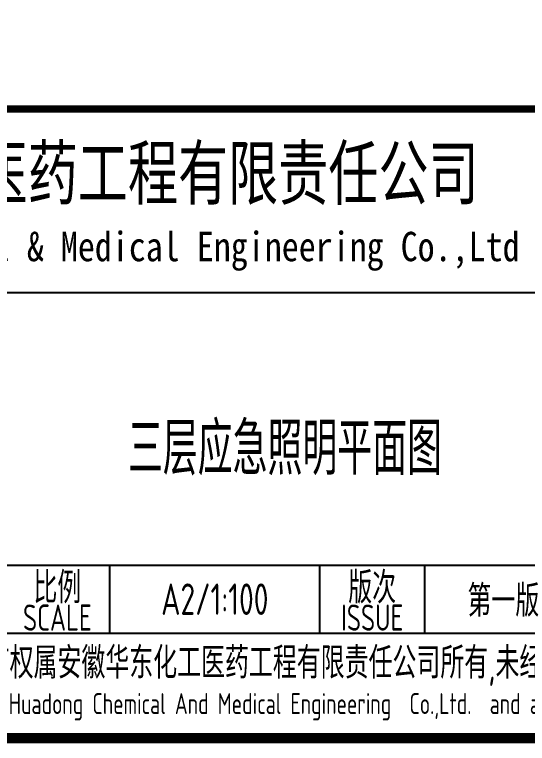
# Model space of a CAD drawing. Extents: x 6250600 to 6678662, y -692028 to -290561.
# Drawn here: x 6448485 to 6453371, y -511192 to -504242 of the extents above; entities that cross this region are included whole.
import ezdxf
from ezdxf.enums import TextEntityAlignment as Align

# ---------------------------------------------------------------- set-up
doc = ezdxf.new("R2010")
doc.units = 0
doc.header["$LTSCALE"] = 1000
doc.header["$MEASUREMENT"] = 0
doc.layers.get('0').update_dxf_attribs({"linetype": 'CONTINUOUS'})
doc.layers.add('PUB_TITLE', color=4, linetype='CONTINUOUS')
doc.styles.add('AHD', font='sceie.shx', dxfattribs={"width": 0.7, "bigfont": 'sceic.shx'})
doc.styles.add('ECEC_TQ_S', font='')
doc.styles.get('ECEC_TQ_S').set_extended_font_data('SimSun')

msp = doc.modelspace()

# ---------------------------------------------------------------- linework, layer by layer
for p, q in [((6442892.3, -506891.8), (6460892.3, -506891.8)), ((6442892.3, -509491.8), (6460892.3, -509491.8)), ((6449392.3, -510141.8), (6449392.3, -509491.8)), ((6451392.3, -510141.8), (6451392.3, -509491.8)), ((6452392.3, -510141.8), (6452392.3, -509491.8)), ((6442892.3, -510141.8), (6460892.3, -510141.8)), ((6442892.3, -511141.8), (6460892.3, -511141.8))]:
    msp.add_line(p, q)
msp.add_lwpolyline([(6460892.3, -505141.8, 70, 70, 0), (6442892.3, -505141.8, 70, 70, 0), (6442892.3, -511141.8, 0, 0, 0)], format="xyseb")
at = {"layer": 'PUB_TITLE', "color": 4, "const_width": 100}
msp.add_lwpolyline([(6404992.3, -511141.8), (6460892.3, -511141.8), (6460892.3, -471141.8), (6404992.3, -471141.8)], close=True, dxfattribs=at)

# ---------------------------------------------------------------- texts
for s, height, style, width, p in [('安徽华东化工医药工程有限责任公司', 500, 'ECEC_TQ_S', 0.7, (6449087.2, -505741.8)), ('安徽华东化工医药工程有限责任公司', 500, 'ECEC_TQ_S', 0.7, (6449087.2, -505741.8)), ('Anhui Huadong Chemical & Medical Engineering Co.,Ltd', 280, 'ECEC_TQ_S', 0.85, (6449087.2, -506491.8)), ('Anhui Huadong Chemical & Medical Engineering Co.,Ltd', 280, 'ECEC_TQ_S', 0.85, (6449087.2, -506491.8)), ('三层应急照明平面图', 500, 'AHD', 0.7, (6451061.1, -508355.5)), ('比例', 300, 'AHD', 0.8, (6448892.3, -509691.8)), ('比例', 300, 'AHD', 0.8, (6448892.3, -509691.8)), ('版次', 300, 'AHD', 0.8, (6451892.3, -509691.8)), ('版次', 300, 'AHD', 0.8, (6451892.3, -509691.8)), ('SCALE', 250, 'AHD', 0.8, (6448892.3, -509991.8)), ('SCALE', 250, 'AHD', 0.8, (6448892.3, -509991.8)), ('ISSUE', 250, 'AHD', 0.8, (6451892.3, -509991.8)), ('ISSUE', 250, 'AHD', 0.8, (6451892.3, -509991.8)), ('本文件专有权属安徽华东化工医药工程有限责任公司所有,未经许可不得复制或转让给第三方', 300, 'AHD', 0.8, (6451892.3, -510441.8)), ('本文件专有权属安徽华东化工医药工程有限责任公司所有,未经许可不得复制或转让给第三方', 300, 'AHD', 0.8, (6451892.3, -510441.8)), ('The proprietary right of this document belongs to Anhui Huadong Chemical And Medical Engineering  Co.,Ltd.  and any replication or transfer to the 3rd. side is forbidden without its permission. ', 200, 'AHD', 0.8, (6451892.3, -510841.8)), ('The proprietary right of this document belongs to Anhui Huadong Chemical And Medical Engineering  Co.,Ltd.  and any replication or transfer to the 3rd. side is forbidden without its permission. ', 200, 'AHD', 0.8, (6451892.3, -510841.8))]:
    msp.add_text(s, height=height, dxfattribs=dict(style=style, width=width)).set_placement(p, align=Align.MIDDLE)
at = {"style": 'AHD', "width": 0.8}
for tag, text, p in [('A2/1:100', '1:100', (6450392.3, -509816.8)), ('第一版', '0', (6453142.3, -509816.8))]:
    msp.add_attdef(tag, text=text, height=300, dxfattribs=at).set_placement(p, align=Align.MIDDLE)

doc.saveas('drawing.dxf')
